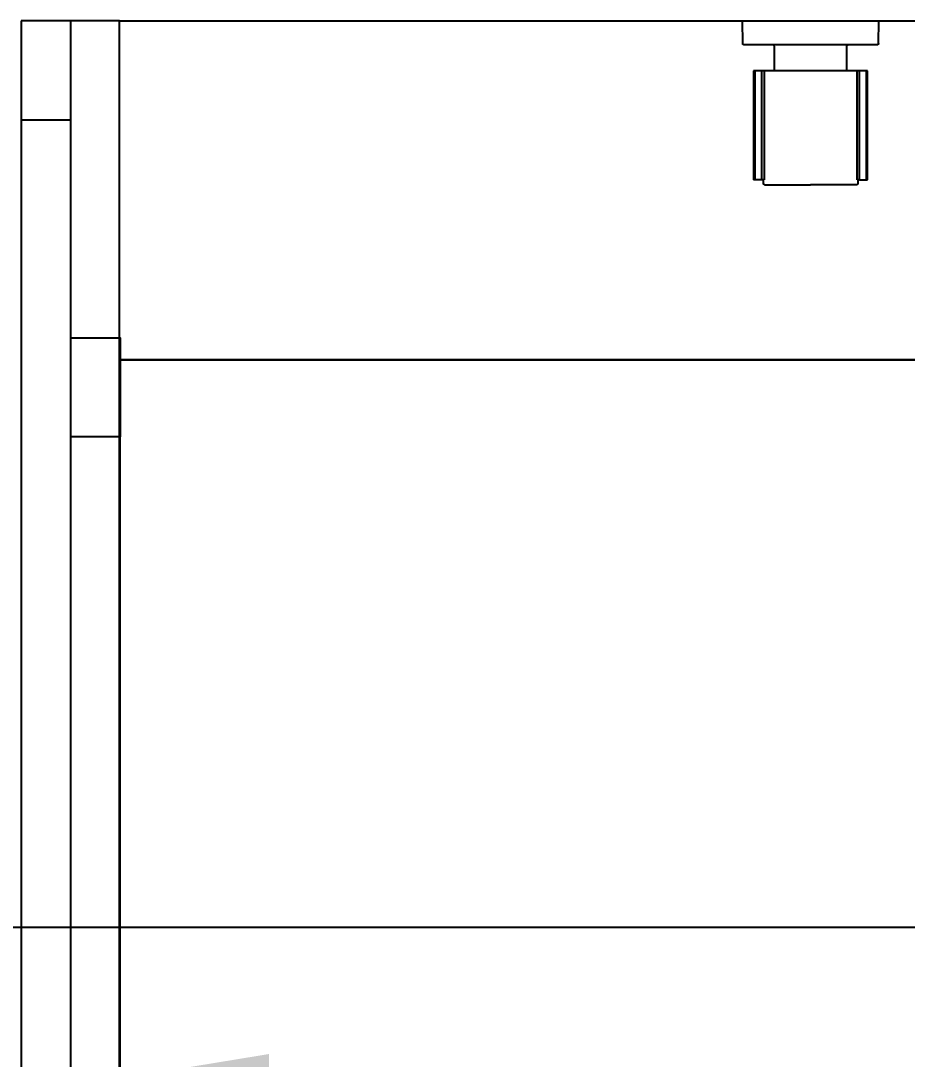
# Model space of a CAD drawing. Header units: metres. Extents: x 198 to 412, y -54 to 17.
# Drawn here: x 251.9295 to 252.2873, y -36.2279 to -35.8089 of the extents above; entities that cross this region are included whole.
import ezdxf
from ezdxf import colors
from ezdxf.entities.mleader import LeaderData, LeaderLine
from ezdxf.math import Vec2, Vec3

# ---------------------------------------------------------------- set-up
doc = ezdxf.new("R2010")
doc.units = ezdxf.units.M
doc.header["$LTSCALE"] = 10
for name, color, linetype in [('02', 2, 'Continuous'), ('A-ABERTURAS', 2, 'Continuous'), ('A-EQUIPAMIENTO FIJO', 1, 'Continuous'), ('A-Revoques', 1, 'Continuous'), ('A-TEXTOS', 2, 'Continuous'), ('TCOTA', 1, 'Continuous'), ('TM-REVEST', 252, 'Continuous')]:
    doc.layers.add(name, color=color, linetype=linetype)
doc.styles.add('ARIAL', font='arial.ttf')
doc.dimstyles.new('ST-COTA-25', dxfattribs={"dimscale": 0.25, "dimtxt": 0.18, "dimasz": 0.1, "dimexe": 0.18, "dimexo": 0.0625, "dimgap": 0.09, "dimtad": 1, "dimzin": 4, "dimdsep": 46, "dimtxsty": 'ARIAL', "dimblk1": 'COTA_N', "dimblk2": 'COTA_N', "dimsah": 1, "dimcen": 0.09, "dimclrd": 8, "dimclre": 8, "dimclrt": 1, "dimadec": 0, "dimazin": 0, "dimtfac": 1, "dimtix": 1, "dimtmove": 0, "dimatfit": 3, "dimldrblk": 'COTA_N', "dimfxl": 0.18, "dimtolj": 1, "dimtzin": 0, "dimarcsym": 0})

# ---------------------------------------------------------------- blocks, each defined once
blk = doc.blocks.new('A$C4ADF6893')
for p, q in [((-0.1285, 0), (-0.101, 0)), ((-0.12842, -0.0092), (-0.1285, 0)), ((-0.101, 0), (-0.0735, 0)), ((-0.07358, -0.0092), (-0.0735, 0)), ((-0.12842, -0.00922), (-0.12842, -0.0092)), ((-0.12842, -0.00924), (-0.12842, -0.00922)), ((-0.12842, -0.00926), (-0.12842, -0.00924)), ((-0.12841, -0.00927), (-0.12842, -0.00926)), ((-0.12841, -0.00929), (-0.12841, -0.00927)), ((-0.12841, -0.00931), (-0.12841, -0.00929)), ((-0.1284, -0.00932), (-0.12841, -0.00931)), ((-0.1284, -0.00934), (-0.1284, -0.00932)), ((-0.12839, -0.00936), (-0.1284, -0.00934)), ((-0.12839, -0.00937), (-0.12839, -0.00936)), ((-0.12838, -0.00939), (-0.12839, -0.00937)), ((-0.12838, -0.00941), (-0.12838, -0.00939)), ((-0.12837, -0.00942), (-0.12838, -0.00941)), ((-0.12836, -0.00944), (-0.12837, -0.00942)), ((-0.12835, -0.00945), (-0.12836, -0.00944)), ((-0.12834, -0.00947), (-0.12835, -0.00945)), ((-0.12833, -0.00948), (-0.12834, -0.00947)), ((-0.12832, -0.0095), (-0.12833, -0.00948)), ((-0.12831, -0.00951), (-0.12832, -0.0095)), ((-0.1283, -0.00952), (-0.12831, -0.00951)), ((-0.12829, -0.00954), (-0.1283, -0.00952)), ((-0.12828, -0.00955), (-0.12829, -0.00954)), ((-0.12827, -0.00956), (-0.12828, -0.00955)), ((-0.12825, -0.00957), (-0.12827, -0.00956)), ((-0.12824, -0.00958), (-0.12825, -0.00957)), ((-0.12823, -0.0096), (-0.12824, -0.00958)), ((-0.12821, -0.00961), (-0.12823, -0.0096)), ((-0.1282, -0.00962), (-0.12821, -0.00961)), ((-0.12818, -0.00962), (-0.1282, -0.00962)), ((-0.12817, -0.00963), (-0.12818, -0.00962)), ((-0.12815, -0.00964), (-0.12817, -0.00963)), ((-0.12814, -0.00965), (-0.12815, -0.00964)), ((-0.12812, -0.00966), (-0.12814, -0.00965)), ((-0.12811, -0.00966), (-0.12812, -0.00966)), ((-0.12809, -0.00967), (-0.12811, -0.00966)), ((-0.12807, -0.00968), (-0.12809, -0.00967)), ((-0.12806, -0.00968), (-0.12807, -0.00968)), ((-0.12804, -0.00969), (-0.12806, -0.00968)), ((-0.12802, -0.00969), (-0.12804, -0.00969)), ((-0.12801, -0.00969), (-0.12802, -0.00969)), ((-0.12799, -0.0097), (-0.12801, -0.00969)), ((-0.12797, -0.0097), (-0.12799, -0.0097)), ((-0.12795, -0.0097), (-0.12797, -0.0097)), ((-0.12794, -0.0097), (-0.12795, -0.0097)), ((-0.12792, -0.0097), (-0.12794, -0.0097)), ((-0.101, -0.0097), (-0.12792, -0.0097)), ((-0.11619, -0.0097), (-0.11621, -0.0097)), ((-0.11617, -0.0097), (-0.11619, -0.0097)), ((-0.11615, -0.00971), (-0.11617, -0.0097)), ((-0.11613, -0.00971), (-0.11615, -0.00971)), ((-0.11611, -0.00972), (-0.11613, -0.00971)), ((-0.11609, -0.00972), (-0.11611, -0.00972)), ((-0.11607, -0.00973), (-0.11609, -0.00972)), ((-0.11605, -0.00973), (-0.11607, -0.00973)), ((-0.11603, -0.00974), (-0.11605, -0.00973)), ((-0.11601, -0.00975), (-0.11603, -0.00974)), ((-0.11599, -0.00976), (-0.11601, -0.00975)), ((-0.11597, -0.00976), (-0.11599, -0.00976)), ((-0.11595, -0.00977), (-0.11597, -0.00976)), ((-0.11594, -0.00978), (-0.11595, -0.00977)), ((-0.11592, -0.00979), (-0.11594, -0.00978)), ((-0.1159, -0.00981), (-0.11592, -0.00979)), ((-0.11589, -0.00982), (-0.1159, -0.00981)), ((-0.11587, -0.00983), (-0.11589, -0.00982)), ((-0.11585, -0.00984), (-0.11587, -0.00983)), ((-0.11584, -0.00986), (-0.11585, -0.00984)), ((-0.11582, -0.00987), (-0.11584, -0.00986)), ((-0.11581, -0.00989), (-0.11582, -0.00987)), ((-0.11579, -0.0099), (-0.11581, -0.00989)), ((-0.11578, -0.00992), (-0.11579, -0.0099)), ((-0.11577, -0.00993), (-0.11578, -0.00992)), ((-0.11576, -0.00995), (-0.11577, -0.00993)), ((-0.11574, -0.00997), (-0.11576, -0.00995)), ((-0.11573, -0.00998), (-0.11574, -0.00997)), ((-0.11572, -0.01), (-0.11573, -0.00998)), ((-0.11571, -0.01002), (-0.11572, -0.01)), ((-0.1157, -0.01004), (-0.11571, -0.01002)), ((-0.1157, -0.01006), (-0.1157, -0.01004)), ((-0.11569, -0.01007), (-0.1157, -0.01006)), ((-0.11568, -0.01009), (-0.11569, -0.01007)), ((-0.11567, -0.01011), (-0.11568, -0.01009)), ((-0.11567, -0.01013), (-0.11567, -0.01011)), ((-0.11566, -0.01015), (-0.11567, -0.01013)), ((-0.11566, -0.01017), (-0.11566, -0.01015)), ((-0.11565, -0.01019), (-0.11566, -0.01017)), ((-0.11565, -0.01021), (-0.11565, -0.01019)), ((-0.11565, -0.01023), (-0.11565, -0.01021)), ((-0.11564, -0.01025), (-0.11565, -0.01023)), ((-0.11564, -0.01027), (-0.11564, -0.01025)), ((-0.11564, -0.01029), (-0.11564, -0.01027)), ((-0.11556, -0.0202), (-0.11564, -0.01029)), ((-0.07408, -0.0097), (-0.101, -0.0097)), ((-0.08644, -0.0202), (-0.08636, -0.01029)), ((-0.08636, -0.01025), (-0.08635, -0.01023)), ((-0.08636, -0.01027), (-0.08636, -0.01025)), ((-0.08636, -0.01029), (-0.08636, -0.01027)), ((-0.08635, -0.01019), (-0.08634, -0.01017)), ((-0.08635, -0.01021), (-0.08635, -0.01019)), ((-0.08635, -0.01023), (-0.08635, -0.01021)), ((-0.08634, -0.01015), (-0.08633, -0.01013)), ((-0.08634, -0.01017), (-0.08634, -0.01015)), ((-0.08633, -0.01011), (-0.08632, -0.01009)), ((-0.08633, -0.01013), (-0.08633, -0.01011)), ((-0.08632, -0.01009), (-0.08631, -0.01007)), ((-0.08631, -0.01007), (-0.0863, -0.01006)), ((-0.0863, -0.01004), (-0.08629, -0.01002)), ((-0.0863, -0.01006), (-0.0863, -0.01004)), ((-0.08629, -0.01002), (-0.08628, -0.01)), ((-0.08628, -0.01), (-0.08627, -0.00998)), ((-0.08627, -0.00998), (-0.08626, -0.00997)), ((-0.08626, -0.00997), (-0.08624, -0.00995)), ((-0.08624, -0.00995), (-0.08623, -0.00993)), ((-0.08623, -0.00993), (-0.08622, -0.00992)), ((-0.08622, -0.00992), (-0.08621, -0.0099)), ((-0.08621, -0.0099), (-0.08619, -0.00989)), ((-0.08619, -0.00989), (-0.08618, -0.00987)), ((-0.08618, -0.00987), (-0.08616, -0.00986)), ((-0.08616, -0.00986), (-0.08615, -0.00984)), ((-0.08615, -0.00984), (-0.08613, -0.00983)), ((-0.08613, -0.00983), (-0.08611, -0.00982)), ((-0.08611, -0.00982), (-0.0861, -0.00981)), ((-0.0861, -0.00981), (-0.08608, -0.00979)), ((-0.08608, -0.00979), (-0.08606, -0.00978)), ((-0.08606, -0.00978), (-0.08605, -0.00977)), ((-0.08605, -0.00977), (-0.08603, -0.00976)), ((-0.08603, -0.00976), (-0.08601, -0.00976)), ((-0.08601, -0.00976), (-0.08599, -0.00975)), ((-0.08599, -0.00975), (-0.08597, -0.00974)), ((-0.08597, -0.00974), (-0.08595, -0.00973)), ((-0.08595, -0.00973), (-0.08593, -0.00973)), ((-0.08593, -0.00973), (-0.08591, -0.00972)), ((-0.08591, -0.00972), (-0.08589, -0.00972)), ((-0.08589, -0.00972), (-0.08587, -0.00971)), ((-0.08587, -0.00971), (-0.08585, -0.00971)), ((-0.08585, -0.00971), (-0.08583, -0.0097)), ((-0.08583, -0.0097), (-0.08581, -0.0097)), ((-0.08581, -0.0097), (-0.08579, -0.0097)), ((-0.07406, -0.0097), (-0.07408, -0.0097)), ((-0.07405, -0.0097), (-0.07406, -0.0097)), ((-0.07403, -0.0097), (-0.07405, -0.0097)), ((-0.07401, -0.0097), (-0.07403, -0.0097)), ((-0.07399, -0.00969), (-0.07401, -0.0097)), ((-0.07398, -0.00969), (-0.07399, -0.00969)), ((-0.07396, -0.00969), (-0.07398, -0.00969)), ((-0.07394, -0.00968), (-0.07396, -0.00969)), ((-0.07393, -0.00968), (-0.07394, -0.00968)), ((-0.07391, -0.00967), (-0.07393, -0.00968)), ((-0.07389, -0.00966), (-0.07391, -0.00967)), ((-0.07388, -0.00966), (-0.07389, -0.00966)), ((-0.07386, -0.00965), (-0.07388, -0.00966)), ((-0.07385, -0.00964), (-0.07386, -0.00965)), ((-0.07383, -0.00963), (-0.07385, -0.00964)), ((-0.07382, -0.00962), (-0.07383, -0.00963)), ((-0.0738, -0.00962), (-0.07382, -0.00962)), ((-0.07379, -0.00961), (-0.0738, -0.00962)), ((-0.07377, -0.0096), (-0.07379, -0.00961)), ((-0.07376, -0.00958), (-0.07377, -0.0096)), ((-0.07375, -0.00957), (-0.07376, -0.00958)), ((-0.07373, -0.00956), (-0.07375, -0.00957)), ((-0.07372, -0.00955), (-0.07373, -0.00956)), ((-0.07371, -0.00954), (-0.07372, -0.00955)), ((-0.0737, -0.00952), (-0.07371, -0.00954)), ((-0.07369, -0.00951), (-0.0737, -0.00952)), ((-0.07368, -0.0095), (-0.07369, -0.00951)), ((-0.07367, -0.00948), (-0.07368, -0.0095)), ((-0.07366, -0.00947), (-0.07367, -0.00948)), ((-0.07365, -0.00945), (-0.07366, -0.00947)), ((-0.07364, -0.00944), (-0.07365, -0.00945)), ((-0.07363, -0.00942), (-0.07364, -0.00944)), ((-0.07362, -0.00941), (-0.07363, -0.00942)), ((-0.07361, -0.00937), (-0.07362, -0.00939)), ((-0.07362, -0.00939), (-0.07362, -0.00941)), ((-0.0736, -0.00934), (-0.07361, -0.00936)), ((-0.07361, -0.00936), (-0.07361, -0.00937)), ((-0.07359, -0.00931), (-0.0736, -0.00932)), ((-0.0736, -0.00932), (-0.0736, -0.00934)), ((-0.07358, -0.00926), (-0.07359, -0.00927)), ((-0.07359, -0.00927), (-0.07359, -0.00929)), ((-0.07359, -0.00929), (-0.07359, -0.00931)), ((-0.07358, -0.0092), (-0.07358, -0.00922)), ((-0.07358, -0.00922), (-0.07358, -0.00924)), ((-0.07358, -0.00924), (-0.07358, -0.00926)), ((-0.124, -0.0202), (-0.124, -0.0642)), ((-0.1235, -0.0202), (-0.124, -0.0202)), ((-0.1235, -0.0202), (-0.1235, -0.0642)), ((-0.12077, -0.0202), (-0.1235, -0.0202)), ((-0.12077, -0.0202), (-0.12077, -0.0642)), ((-0.11979, -0.0202), (-0.12077, -0.0202)), ((-0.11979, -0.0202), (-0.11979, -0.0642)), ((-0.101, -0.0202), (-0.11979, -0.0202)), ((-0.08221, -0.0202), (-0.101, -0.0202)), ((-0.08123, -0.0202), (-0.08221, -0.0202)), ((-0.08221, -0.0642), (-0.08221, -0.0202)), ((-0.08123, -0.0642), (-0.08123, -0.0202)), ((-0.0785, -0.0202), (-0.08123, -0.0202)), ((-0.078, -0.0202), (-0.0785, -0.0202)), ((-0.0785, -0.0642), (-0.0785, -0.0202)), ((-0.078, -0.0642), (-0.078, -0.0202)), ((-0.1235, -0.0642), (-0.124, -0.0642)), ((-0.12077, -0.0642), (-0.1235, -0.0642)), ((-0.11979, -0.0642), (-0.12077, -0.0642)), ((-0.12, -0.0657), (-0.12, -0.0642)), ((-0.12, -0.06572), (-0.12, -0.0657)), ((-0.12, -0.06573), (-0.12, -0.06572)), ((-0.12, -0.06575), (-0.12, -0.06573)), ((-0.12, -0.06577), (-0.12, -0.06575)), ((-0.11999, -0.06579), (-0.12, -0.06577)), ((-0.11999, -0.0658), (-0.11999, -0.06579)), ((-0.11999, -0.06582), (-0.11999, -0.0658)), ((-0.11998, -0.06584), (-0.11999, -0.06582)), ((-0.11998, -0.06585), (-0.11998, -0.06584)), ((-0.11997, -0.06587), (-0.11998, -0.06585)), ((-0.11996, -0.06589), (-0.11997, -0.06587)), ((-0.11996, -0.0659), (-0.11996, -0.06589)), ((-0.11995, -0.06592), (-0.11996, -0.0659)), ((-0.11994, -0.06593), (-0.11995, -0.06592)), ((-0.11993, -0.06595), (-0.11994, -0.06593)), ((-0.11992, -0.06596), (-0.11993, -0.06595)), ((-0.11991, -0.06598), (-0.11992, -0.06596)), ((-0.1199, -0.06599), (-0.11991, -0.06598)), ((-0.11989, -0.06601), (-0.1199, -0.06599)), ((-0.11988, -0.06602), (-0.11989, -0.06601)), ((-0.11987, -0.06603), (-0.11988, -0.06602)), ((-0.11986, -0.06605), (-0.11987, -0.06603)), ((-0.11985, -0.06606), (-0.11986, -0.06605)), ((-0.11983, -0.06607), (-0.11985, -0.06606)), ((-0.11982, -0.06608), (-0.11983, -0.06607)), ((-0.11981, -0.06609), (-0.11982, -0.06608)), ((-0.11979, -0.0661), (-0.11981, -0.06609)), ((-0.11978, -0.06611), (-0.11979, -0.0661)), ((-0.11976, -0.06612), (-0.11978, -0.06611)), ((-0.11975, -0.06613), (-0.11976, -0.06612)), ((-0.11973, -0.06614), (-0.11975, -0.06613)), ((-0.11972, -0.06615), (-0.11973, -0.06614)), ((-0.1197, -0.06616), (-0.11972, -0.06615)), ((-0.11969, -0.06616), (-0.1197, -0.06616)), ((-0.11967, -0.06617), (-0.11969, -0.06616)), ((-0.11965, -0.06618), (-0.11967, -0.06617)), ((-0.11964, -0.06618), (-0.11965, -0.06618)), ((-0.11962, -0.06619), (-0.11964, -0.06618)), ((-0.1196, -0.06619), (-0.11962, -0.06619)), ((-0.11959, -0.06619), (-0.1196, -0.06619)), ((-0.11957, -0.0662), (-0.11959, -0.06619)), ((-0.11955, -0.0662), (-0.11957, -0.0662)), ((-0.11953, -0.0662), (-0.11955, -0.0662)), ((-0.11952, -0.0662), (-0.11953, -0.0662)), ((-0.1195, -0.0662), (-0.11952, -0.0662)), ((-0.1195, -0.0662), (-0.101, -0.0662)), ((-0.0825, -0.0662), (-0.101, -0.0662)), ((-0.08248, -0.0662), (-0.0825, -0.0662)), ((-0.08247, -0.0662), (-0.08248, -0.0662)), ((-0.08245, -0.0662), (-0.08247, -0.0662)), ((-0.08243, -0.0662), (-0.08245, -0.0662)), ((-0.08241, -0.06619), (-0.08243, -0.0662)), ((-0.0824, -0.06619), (-0.08241, -0.06619)), ((-0.08238, -0.06619), (-0.0824, -0.06619)), ((-0.08236, -0.06618), (-0.08238, -0.06619)), ((-0.08235, -0.06618), (-0.08236, -0.06618)), ((-0.08233, -0.06617), (-0.08235, -0.06618)), ((-0.08231, -0.06616), (-0.08233, -0.06617)), ((-0.0823, -0.06616), (-0.08231, -0.06616)), ((-0.08228, -0.06615), (-0.0823, -0.06616)), ((-0.08227, -0.06614), (-0.08228, -0.06615)), ((-0.08225, -0.06613), (-0.08227, -0.06614)), ((-0.08224, -0.06612), (-0.08225, -0.06613)), ((-0.08222, -0.06611), (-0.08224, -0.06612)), ((-0.08221, -0.0661), (-0.08222, -0.06611)), ((-0.08123, -0.0642), (-0.08221, -0.0642)), ((-0.08219, -0.06609), (-0.08221, -0.0661)), ((-0.08218, -0.06608), (-0.08219, -0.06609)), ((-0.08217, -0.06607), (-0.08218, -0.06608)), ((-0.08215, -0.06606), (-0.08217, -0.06607)), ((-0.08214, -0.06605), (-0.08215, -0.06606)), ((-0.08213, -0.06603), (-0.08214, -0.06605)), ((-0.08212, -0.06602), (-0.08213, -0.06603)), ((-0.08211, -0.06601), (-0.08212, -0.06602)), ((-0.0821, -0.06599), (-0.08211, -0.06601)), ((-0.08209, -0.06598), (-0.0821, -0.06599)), ((-0.08208, -0.06596), (-0.08209, -0.06598)), ((-0.08207, -0.06595), (-0.08208, -0.06596)), ((-0.08206, -0.06593), (-0.08207, -0.06595)), ((-0.08205, -0.06592), (-0.08206, -0.06593)), ((-0.08204, -0.0659), (-0.08205, -0.06592)), ((-0.08203, -0.06587), (-0.08204, -0.06589)), ((-0.08204, -0.06589), (-0.08204, -0.0659)), ((-0.08202, -0.06585), (-0.08203, -0.06587)), ((-0.08201, -0.06582), (-0.08202, -0.06584)), ((-0.08202, -0.06584), (-0.08202, -0.06585)), ((-0.082, -0.06577), (-0.08201, -0.06579)), ((-0.08201, -0.06579), (-0.08201, -0.0658)), ((-0.08201, -0.0658), (-0.08201, -0.06582)), ((-0.082, -0.0642), (-0.082, -0.0657)), ((-0.082, -0.0657), (-0.082, -0.06572)), ((-0.082, -0.06572), (-0.082, -0.06573)), ((-0.082, -0.06573), (-0.082, -0.06575)), ((-0.082, -0.06575), (-0.082, -0.06577)), ((-0.08123, -0.0642), (-0.0785, -0.0642)), ((-0.0785, -0.0642), (-0.078, -0.0642))]:
    blk.add_line(p, q)
blk = doc.blocks.new('COTA_N')
for p, q in [((0, 0.5), (0, -0.5)), ((-1, 0), (0, 0))]:
    blk.add_line(p, q)
at = {"color": 3, "const_width": 0.065}
blk.add_lwpolyline([(0.141, 0.141), (0.283, 0.283), (0, 0), (-0.141, -0.141), (-0.283, -0.283)], dxfattribs=at)
blk = doc.blocks.new('*D474')
at = {"layer": 'Defpoints', "color": 0, "transparency": 16777216}
for p in [(250.80955, -36.14619), (252.72935, -36.14619), (252.72935, -36.17458)]:
    blk.add_point(p, dxfattribs=at)
at = {"layer": 'TCOTA', "color": 8, "lineweight": -2, "transparency": 16777216}
for p, q in [((250.80955, -36.16182), (250.80955, -36.21958)), ((252.72935, -36.16182), (252.72935, -36.21958)), ((250.83455, -36.17458), (252.70435, -36.17458))]:
    blk.add_line(p, q, dxfattribs=at)
at = {"layer": 'TCOTA', "color": 8, "lineweight": -2, "transparency": 16777216, "xscale": 0.025, "yscale": 0.025, "zscale": 0.025, "rotation": 180}
blk.add_blockref('COTA_N', (250.80955, -36.17458), dxfattribs=at)
at = {"layer": 'TCOTA', "color": 8, "lineweight": -2, "transparency": 16777216, "xscale": 0.025, "yscale": 0.025, "zscale": 0.025}
blk.add_blockref('COTA_N', (252.72935, -36.17458), dxfattribs=at)
at = {"layer": 'TCOTA', "color": 1, "transparency": 16777216, "insert": (251.76945, -36.12911), "char_height": 0.045, "attachment_point": 5, "style": 'ARIAL'}
blk.add_mtext('\\A1;1.92', dxfattribs=at)

msp = doc.modelspace()

# ---------------------------------------------------------------- linework, layer by layer
msp.add_line((251.92963, -35.80896), (251.92963, -37.13333))
at = {"layer": 'A-ABERTURAS', "color": 1, "transparency": 33554661}
for p, q in [((251.94963, -35.80895), (251.92963, -35.80896)), ((251.96935, -35.80895), (251.92963, -35.80896)), ((251.92963, -35.80896), (251.92964, -35.84895)), ((251.94964, -36.13687), (251.94964, -35.80895)), ((251.92964, -35.84895), (251.94964, -35.84895)), ((251.96964, -35.97687), (251.96964, -35.93687))]:
    msp.add_line(p, q, dxfattribs=at)
msp.add_lwpolyline([(251.94964, -35.93687), (251.96964, -35.93687), (251.96964, -35.97687), (251.94964, -35.97687)], close=True, dxfattribs=at)
at = {"layer": 'A-EQUIPAMIENTO FIJO', "transparency": 33554687}
msp.add_line((251.96935, -37.13333), (251.96935, -35.80895), dxfattribs=at)
at = {"layer": 'A-EQUIPAMIENTO FIJO'}
for p, q in [((251.94964, -36.59271), (251.94964, -35.93687)), ((251.96964, -36.59271), (251.96964, -35.93687))]:
    msp.add_line(p, q, dxfattribs=at)
at = {"layer": 'A-Revoques', "transparency": 33554687}
msp.add_line((251.96935, -35.80895), (252.72935, -35.80895), dxfattribs=at)
at = {"layer": 'TM-REVEST'}
for points in [[(251.96935, -35.94571), (251.96935, -35.80895), (252.34935, -35.80895), (252.34935, -35.94571), (251.96935, -35.94571)], [(251.96964, -36.54338), (251.96964, -35.94571), (252.34935, -35.94571), (252.34935, -36.54338), (251.94935, -36.54338)]]:
    msp.add_lwpolyline(points, dxfattribs=at)

# ---------------------------------------------------------------- block references
at = {"layer": '02', "rotation": 359.9994161379321}
msp.add_blockref('A$C4ADF6893', (252.34934, -35.80895), dxfattribs=at)

# ---------------------------------------------------------------- dimensions: what is measured, and where the dimension line sits
at = {"layer": 'TCOTA'}
dim = msp.add_linear_dim(base=(252.72935, -36.17458), p1=(250.80955, -36.14619), p2=(252.72935, -36.14619), dimstyle='ST-COTA-25', dxfattribs=at)
dim.commit()
dim.dimension.update_dxf_attribs({"geometry": '*D474', "text_midpoint": (251.76945, -36.12911)})

# ---------------------------------------------------------------- leaders
at = {"layer": 'A-TEXTOS'}
ml = msp.add_multileader_mtext('Standard', dxfattribs=at)
ml.set_content('6', color=256, style='ARIAL')
ml.set_leader_properties(color=1)
ml.build(insert=Vec2(0, 0))
ml.multileader.update_dxf_attribs({"has_text_frame": 1, "arrow_head_size": 0.08, "scale": 0.02})
ctx = ml.context
ctx.base_point, ctx.scale, ctx.char_height, ctx.arrow_head_size, ctx.landing_gap_size, ctx.plane_origin = Vec3(253.90386, -36.23946), 0.02, 0.08, 0.08, 0.04, Vec3(252.136, -36.23946)
notes = []
notes.append((ctx, [(0, (1, 1, 0), (253.74386, -36.23946), (1, 0), 0.16, [(0, [(251.94964, -36.23895)], 0, [])])]))
ctx.mtext.insert, ctx.mtext.flow_direction = Vec3(253.94386, -36.19877), 5
for ctx, leaders in notes:
    for number, flags, end, landing, length, lines in leaders:
        leader = LeaderData()
        leader.index, (leader.has_last_leader_line, leader.has_dogleg_vector, leader.attachment_direction) = number, flags
        leader.last_leader_point, leader.dogleg_vector, leader.dogleg_length = Vec3(end), Vec3(landing), length
        for number, points, colour, breaks in lines:
            line = LeaderLine()
            line.index, line.vertices, line.color, line.breaks = number, Vec3.list(points), colors.encode_raw_color(colour), breaks
            leader.lines.append(line)
        ctx.leaders.append(leader)

doc.saveas('drawing.dxf')
